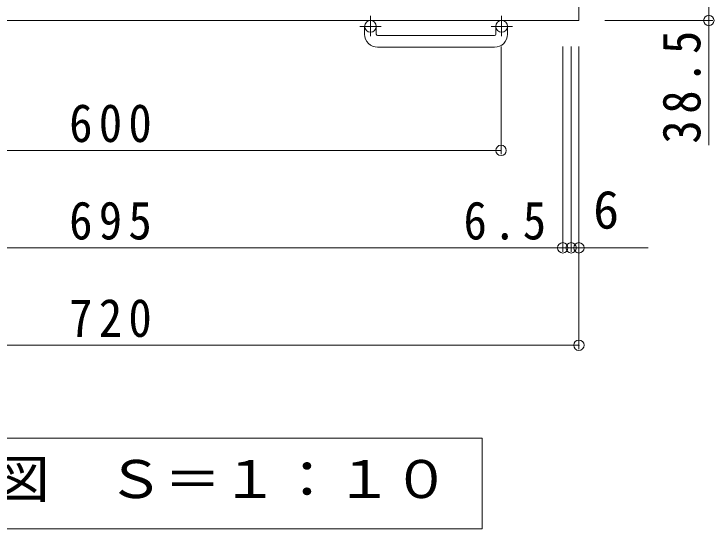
# Model space of a CAD drawing. Units: millimetres at full size, sheet at 1:10; some dimension numbers follow another scale. Extents: x -1505 to 1840, y -1938 to 1548.
# Drawn here: x -935 to -396, y 226 to 622 of the extents above; entities that cross this region are included whole.
import ezdxf
from ezdxf.enums import TextEntityAlignment as Align

# ---------------------------------------------------------------- set-up
doc = ezdxf.new("R2010")
doc.units = ezdxf.units.MM
doc.header["$LTSCALE"] = 10
doc.header["$PDMODE"] = 32
doc.header["$PDSIZE"] = 8
doc.linetypes.add('CHAIN1', pattern=[8, 5, -1, 1, -1])
for name, color, linetype, lineweight in [('C-1', 2, 'Continuous', 9), ('C-4', 7, 'Continuous', 9), ('C-5', 7, 'Continuous', 9)]:
    doc.layers.add(name, color=color, linetype=linetype, lineweight=lineweight)
doc.styles.add('ＭＳ ゴシック', font='')
doc.styles.get('ＭＳ ゴシック').set_extended_font_data('MS Gothic')

msp = doc.modelspace()

# ---------------------------------------------------------------- linework, layer by layer
at = {"layer": 'C-1', "linetype": 'CHAIN1'}
for p, q in [((-660.13, 621), (-660.13, 605.4)), ((-559.13, 621), (-559.13, 605.4)), ((-668.29, 612.89), (-651.88, 612.89)), ((-567.29, 612.89), (-550.88, 612.89))]:
    msp.add_line(p, q, dxfattribs=at)
at = {"layer": 'C-1'}
for p, q in [((-1219.63, 617.39), (-499.63, 617.39)), ((-664.63, 606.79), (-664.63, 612.89)), ((-655.63, 606.79), (-655.63, 612.89)), ((-563.63, 606.79), (-563.63, 612.89)), ((-554.63, 606.79), (-554.63, 612.89)), ((-564.63, 605.79), (-654.63, 605.79)), ((-654.63, 596.79), (-564.63, 596.79))]:
    msp.add_line(p, q, dxfattribs=at)
msp.add_lwpolyline([(-1219.63, 1337.39), (-499.63, 1337.39), (-499.63, 617.39)], dxfattribs=at)
for centre in [(-660.13, 612.89), (-559.13, 612.89)]:
    msp.add_circle(centre, 4.5, dxfattribs=at)
for centre, radius, start, end in [((-654.63, 606.79), 10, 180, 270), ((-654.63, 606.79), 1, 180, 270), ((-564.63, 606.79), 10, 270, 0), ((-564.63, 606.79), 1, 270, 0)]:
    msp.add_arc(centre, radius, start, end, dxfattribs=at)
at = {"layer": 'C-4'}
for p, q in [((-399.63, 521.46), (-399.63, 655.89)), ((-396.63, 617.39), (-479.63, 617.39)), ((-559.63, 514.39), (-559.63, 597.39)), ((-512.13, 439.39), (-512.13, 597.39)), ((-505.63, 439.39), (-505.63, 597.39)), ((-499.63, 364.39), (-499.63, 597.39)), ((-1159.63, 517.39), (-559.63, 517.39)), ((-1207.13, 442.39), (-512.13, 442.39)), ((-512.13, 442.39), (-505.63, 442.39)), ((-505.63, 442.39), (-446.4, 442.39)), ((-1219.63, 367.39), (-499.63, 367.39))]:
    msp.add_line(p, q, dxfattribs=at)
for p in [(-399.63, 617.39), (-559.63, 517.39), (-512.13, 442.39), (-505.63, 442.39), (-499.63, 442.39), (-499.63, 367.39)]:
    msp.add_point(p, dxfattribs=at)
at = {"layer": 'C-5'}
for p, q in [((-1145.13, 295.99), (-574.13, 295.99)), ((-574.13, 295.99), (-574.13, 225.99)), ((-1145.13, 225.99), (-574.13, 225.99))]:
    msp.add_line(p, q, dxfattribs=at)

# ---------------------------------------------------------------- texts
at = {"layer": 'C-4', "color": 2, "style": 'ＭＳ ゴシック'}
msp.add_text('6', height=29.33, dxfattribs=at).set_placement((-488.67, 448.39), align=Align.BOTTOM_LEFT)
at = {"layer": 'C-4', "color": 2, "insert": (-405.63, 522.6), "char_height": 29.33, "attachment_point": 7, "rotation": 90, "style": 'ＭＳ ゴシック'}
msp.add_mtext('\\T1.28;\\W0.9;38.5', dxfattribs=at)
at = {"layer": 'C-4', "color": 2, "char_height": 29.33, "attachment_point": 7, "style": 'ＭＳ ゴシック'}
for s, insert in [('\\T1.27;\\W0.9;600', (-892.13, 523.39)), ('\\T1.27;\\W0.9;695', (-892.13, 448.39)), ('\\T1.27;\\W0.9;6.5', (-588.48, 448.39)), ('\\T1.27;\\W0.9;720', (-892.13, 373.39))]:
    msp.add_mtext(s, dxfattribs=dict(at, insert=insert))
at = {"layer": 'C-5', "color": 2, "style": 'ＭＳ ゴシック', "width": 1.1}
msp.add_text('平面詳細図\u3000Ｓ＝１：１０', height=29.33, dxfattribs=at).set_placement((-1127.13, 240.99), align=Align.BOTTOM_LEFT)

doc.saveas('drawing.dxf')
